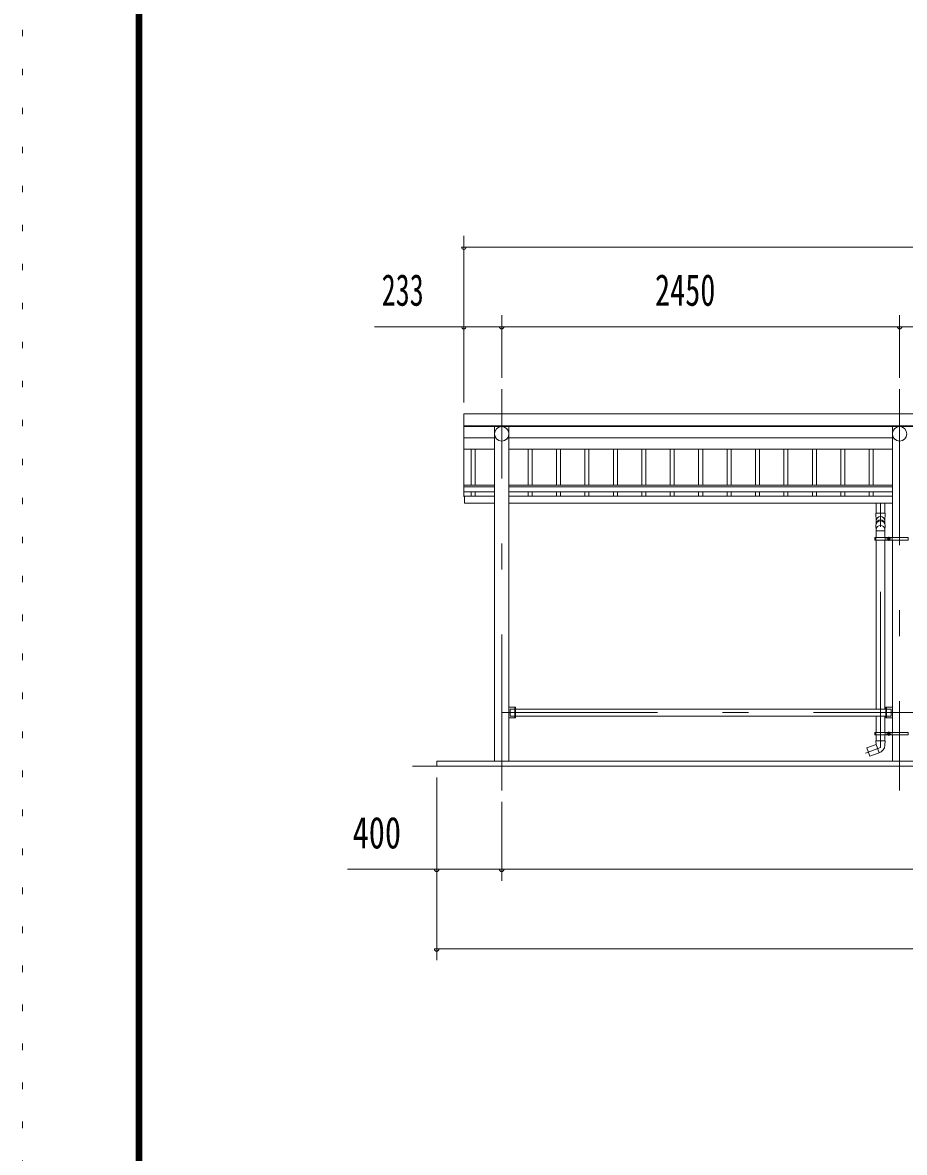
# Model space of a CAD drawing. Units: millimetres, scale not verified. Extents: x -32711 to 32716, y -14700 to 14700.
# Drawn here: x -8864 to -3435, y 750 to 7704 of the extents above; entities that cross this region are included whole.
import ezdxf
from ezdxf.enums import TextEntityAlignment as Align

# ---------------------------------------------------------------- set-up
doc = ezdxf.new("R2010")
doc.units = ezdxf.units.MM
doc.header["$LTSCALE"] = 80
doc.linetypes.add('USER3', pattern=[24, 12, -5, 2, -5])
doc.linetypes.add('USER4', pattern=[3, 0.5, -2.5])
for name, color, linetype, lineweight in [('0-2_1-07BOLD', 7, 'Continuous', 18), ('0-3_1-27CENTER', 3, 'USER3', 18), ('0-4_1-47THIN', 4, 'Continuous', 18), ('0-5_1-57DIM', 3, 'Continuous', 18), ('0-C_F-F1PAPER', 5, 'Continuous', 18), ('0-D_F-E_J_ADD', 5, 'USER4', 18)]:
    doc.layers.add(name, color=color, linetype=linetype, lineweight=lineweight)
doc.styles.add('ＭＳ ゴシック', font='')
doc.styles.get('ＭＳ ゴシック').set_extended_font_data('MS Gothic')

msp = doc.modelspace()

# ---------------------------------------------------------------- linework, layer by layer
at = {"layer": '0-2_1-07BOLD'}
for p, q in [((-6147.55, 5221.4), (4518.45, 5221.4)), ((4518.46, 5217.32), (-6147.55, 5217.32)), ((-5959.1, 5217.32), (-5959.1, 3157.54)), ((-5870, 3157.54), (-5870, 5217.32)), ((-3509.09, 4535.54), (-3509.09, 5217.32)), ((-6147.55, 5147.84), (-5959.1, 5147.84)), ((-3509.1, 5147.84), (-5870, 5147.84)), ((-5959.1, 5078.35), (-6147.55, 5078.35)), ((-5870, 5078.35), (-3509.1, 5078.35)), ((-6147.55, 4856.73), (-5959.1, 4856.73)), ((-5959.1, 4846.3), (-6147.55, 4846.3)), ((-5959.09, 4816.69), (-6147.55, 4816.69)), ((-3509.1, 4856.73), (-5870, 4856.73)), ((-5870, 4846.3), (-3509.1, 4846.3)), ((-3509.1, 4816.69), (-5870, 4816.69)), ((-6142.55, 4787.78), (-6147.55, 4787.78)), ((-5870, 4790.36), (-3509.1, 4790.36)), ((-3509.1, 4745.36), (-5870, 4745.36)), ((-3610.06, 4685.74), (-3610.06, 4745.36)), ((-3555.06, 4745.36), (-3555.06, 4685.74)), ((-3611.66, 4527.54), (-3617.76, 4527.54)), ((-3611.66, 4535.54), (-3611.66, 4519.54)), ((-3610.06, 4576.09), (-3555.06, 4576.09)), ((-3553.46, 4519.54), (-3553.46, 4535.54)), ((-3510.71, 4535.54), (-3510.71, 4519.54)), ((-3610.06, 4519.54), (-3610.06, 3478.89)), ((-3555.06, 3478.89), (-3555.06, 4519.54)), ((-3509.11, 4519.54), (-3509.11, 3335.54)), ((-3509.1, 3386.14), (-3509.1, 4517.54)), ((-5830, 3490.54), (-5870, 3490.54)), ((-5833.2, 3490.54), (-5833.2, 3424.54)), ((-5830, 3424.54), (-5830, 3490.54)), ((-5830, 3478.89), (-3549.1, 3478.89)), ((-3549.11, 3490.54), (-3509.09, 3490.54)), ((-3549.11, 3424.54), (-3549.11, 3490.54)), ((-3549.1, 3424.54), (-3549.1, 3490.54)), ((-3545.91, 3424.54), (-3545.91, 3490.54)), ((-3545.9, 3490.54), (-3545.9, 3424.54)), ((-3517.06, 3478.89), (-3517.06, 3436.19)), ((-5830, 3424.54), (-5870, 3424.54)), ((-3549.1, 3436.19), (-5830, 3436.19)), ((-3610.06, 3436.19), (-3610.06, 3335.54)), ((-3555.06, 3335.54), (-3555.06, 3436.19)), ((-3509.09, 3424.54), (-3549.11, 3424.54)), ((-3509.1, 3335.54), (-3509.1, 3370.14)), ((-3617.76, 3327.54), (-3611.66, 3327.54)), ((-3611.66, 3335.54), (-3611.66, 3319.54)), ((-3610.06, 3319.54), (-3610.06, 3282.63)), ((-3555.06, 3282.63), (-3555.06, 3319.54)), ((-3553.46, 3319.54), (-3553.46, 3335.54)), ((-3510.71, 3335.54), (-3510.71, 3319.54)), ((-3509.11, 3319.54), (-3509.11, 3157.54)), ((-3509.1, 3157.54), (-3509.1, 3319.54)), ((-3591.25, 3208.95), (-3610.06, 3260.63)), ((-6464.54, 3127.54), (4835.45, 3127.54))]:
    msp.add_line(p, q, dxfattribs=at)
for points in [[(-6147.55, 4787.78), (-6147.55, 5296.54), (4518.45, 5296.54)], [(-5959.09, 4745.36), (-6142.55, 4745.36), (-6142.55, 4790.36), (-5959.09, 4790.36)], [(-3553.06, 4685.74), (-3612.06, 4685.74), (-3610.06, 4636.07), (-3610.06, 4617.98)], [(-3555.06, 4617.97), (-3555.06, 4636.07), (-3553.06, 4685.74)], [(-3612.06, 4608.87), (-3610.06, 4583.03), (-3610.06, 4535.54)], [(-3555.06, 4535.54), (-3555.06, 4583.03), (-3553.07, 4609)], [(-5833.2, 3436.19), (-5862.05, 3436.19), (-5862.05, 3478.89), (-5833.2, 3478.89)], [(-3545.91, 3478.89), (-3517.05, 3478.89), (-3517.05, 3436.19), (-3545.91, 3436.19)], [(-3611.56, 3282.63), (-3610.06, 3260.63), (-3666.44, 3240.11), (-3647.63, 3188.43), (-3591.53, 3208.85)], [(-3611.56, 3282.63), (-3553.55, 3282.63), (-3555.31, 3256.84)], [(4685.45, 3157.54), (-6314.55, 3157.54), (-6314.55, 3127.54)]]:
    msp.add_lwpolyline(points, dxfattribs=at)
for points in [[(-3412.31, 4519.54), (-3617.76, 4519.54), (-3617.76, 4535.54), (-3412.31, 4535.54)], [(-3537.08, 4530.42), (-3532.08, 4533.31), (-3527.08, 4530.42), (-3527.08, 4524.65), (-3532.08, 4521.77), (-3537.08, 4524.65)], [(-3617.76, 3335.54), (-3412.31, 3335.54), (-3412.31, 3319.54), (-3617.76, 3319.54)], [(-3537.08, 3330.43), (-3532.08, 3333.31), (-3527.08, 3330.43), (-3527.08, 3324.65), (-3532.08, 3321.77), (-3537.08, 3324.65)]]:
    msp.add_lwpolyline(points, close=True, dxfattribs=at)
for centre, radius in [((-5914.55, 5172.78), 44.55), ((-3464.55, 5172.78), 44.55), ((-3532.08, 4527.54), 6.25), ((-3532.08, 4527.54), 4.9), ((-3532.08, 3327.54), 6.25), ((-3532.08, 3327.54), 4.9)]:
    msp.add_circle(centre, radius, dxfattribs=at)
for centre, radius, start, end in [((-5914.55, 5172.09), 44.55, 180, 0), ((-3464.55, 5172.09), 44.55, 180, 0), ((-3582.56, 4636.37), 27.55, 3.55867, 176.44133), ((-3582.56, 4607.16), 29.55, 3.56303, 176.43697), ((-3582.56, 4615.67), 27.55, 3.55867, 176.44133), ((-3582.56, 4582.05), 27.55, 3.55867, 176.44133), ((-3610.19, 3260.59), 55, 289.83269, 356.09424)]:
    msp.add_arc(centre, radius, start, end, dxfattribs=at)
at = {"layer": '0-3_1-27CENTER'}
for p, q in [((-5914.55, 2977.54), (-5914.55, 5447.54)), ((-3464.55, 5447.54), (-3464.55, 2977.54)), ((-3582.56, 3241.38), (-3582.56, 4745.36)), ((-3544.58, 4527.54), (-3519.58, 4527.54)), ((-3532.08, 4540.04), (-3532.08, 4515.04)), ((-5914.55, 3457.54), (4285.45, 3457.54)), ((-3532.08, 3340.04), (-3532.08, 3315.04)), ((-3519.58, 3327.54), (-3544.58, 3327.54)), ((-3582.55, 3241.38), (-3675.82, 3207.43))]:
    msp.add_line(p, q, dxfattribs=at)
at = {"layer": '0-4_1-47THIN'}
for p, q in [((-6102.05, 4856.73), (-6102.05, 5078.35)), ((-6077.05, 5078.35), (-6077.05, 4856.73)), ((-5752.04, 5078.35), (-5752.04, 4856.73)), ((-5727.04, 4856.73), (-5727.04, 5078.35)), ((-5577.04, 4856.73), (-5577.04, 5078.35)), ((-5552.04, 5078.35), (-5552.04, 4856.73)), ((-5402.04, 5078.35), (-5402.04, 4856.73)), ((-5377.04, 4856.73), (-5377.04, 5078.35)), ((-5227.04, 4856.73), (-5227.04, 5078.35)), ((-5202.04, 5078.35), (-5202.04, 4856.73)), ((-5052.04, 5078.35), (-5052.04, 4856.73)), ((-5027.04, 4856.73), (-5027.04, 5078.35)), ((-4877.04, 4856.73), (-4877.04, 5078.35)), ((-4852.04, 5078.35), (-4852.04, 4856.73)), ((-4702.04, 5078.35), (-4702.04, 4856.73)), ((-4677.04, 4856.73), (-4677.04, 5078.35)), ((-4527.04, 4856.73), (-4527.04, 5078.35)), ((-4502.04, 5078.35), (-4502.04, 4856.73)), ((-4352.04, 5078.35), (-4352.04, 4856.73)), ((-4327.04, 4856.73), (-4327.04, 5078.35)), ((-4177.04, 4856.73), (-4177.04, 5078.35)), ((-4152.04, 5078.35), (-4152.04, 4856.73)), ((-4002.04, 5078.35), (-4002.04, 4856.73)), ((-3977.04, 4856.73), (-3977.04, 5078.35)), ((-3827.04, 4856.73), (-3827.04, 5078.35)), ((-3802.04, 5078.35), (-3802.04, 4856.73)), ((-3652.05, 5078.35), (-3652.05, 4856.73)), ((-3627.04, 4856.73), (-3627.04, 5078.35)), ((-6102.05, 4790.36), (-6102.05, 4816.69)), ((-6077.05, 4816.69), (-6077.05, 4790.36)), ((-5752.04, 4816.69), (-5752.04, 4790.36)), ((-5727.04, 4790.36), (-5727.04, 4816.69)), ((-5577.04, 4790.36), (-5577.04, 4816.69)), ((-5552.04, 4816.69), (-5552.04, 4790.36)), ((-5402.04, 4816.69), (-5402.04, 4790.36)), ((-5377.04, 4790.36), (-5377.04, 4816.69)), ((-5227.04, 4790.36), (-5227.04, 4816.69)), ((-5202.04, 4816.69), (-5202.04, 4790.36)), ((-5052.04, 4816.69), (-5052.04, 4790.36)), ((-5027.04, 4790.36), (-5027.04, 4816.69)), ((-4877.04, 4790.36), (-4877.04, 4816.69)), ((-4852.04, 4816.69), (-4852.04, 4790.36)), ((-4702.04, 4816.69), (-4702.04, 4790.36)), ((-4677.04, 4790.36), (-4677.04, 4816.69)), ((-4527.04, 4790.36), (-4527.04, 4816.69)), ((-4502.04, 4816.69), (-4502.04, 4790.36)), ((-4352.04, 4816.69), (-4352.04, 4790.36)), ((-4327.04, 4790.36), (-4327.04, 4816.69)), ((-4177.04, 4790.36), (-4177.04, 4816.69)), ((-4152.04, 4816.69), (-4152.04, 4790.36)), ((-4002.04, 4816.69), (-4002.04, 4790.36)), ((-3977.04, 4790.36), (-3977.04, 4816.69)), ((-3827.04, 4790.36), (-3827.04, 4816.69)), ((-3802.04, 4816.69), (-3802.04, 4790.36)), ((-3652.05, 4816.69), (-3652.05, 4790.36)), ((-3627.04, 4790.36), (-3627.04, 4816.69))]:
    msp.add_line(p, q, dxfattribs=at)
at = {"layer": '0-5_1-57DIM'}
for p, q in [((-6147.55, 5366.54), (-6147.55, 6392.54)), ((-6133.54, 6322.54), (-6161.54, 6322.54)), ((-6147.55, 6322.54), (4518.45, 6322.54)), ((-5914.55, 5517.54), (-5914.55, 5902.54)), ((-3464.55, 5902.54), (-3464.55, 5517.54)), ((-6147.55, 5832.54), (-6697.05, 5832.54)), ((-6133.54, 5832.54), (-6161.54, 5832.54)), ((-6147.55, 5832.54), (-5914.55, 5832.54)), ((-5900.54, 5832.54), (-5928.54, 5832.54)), ((-5914.55, 5832.54), (-3464.55, 5832.54)), ((-3450.55, 5832.54), (-3478.55, 5832.54)), ((-3464.55, 5832.54), (-664.55, 5832.54)), ((-6314.55, 1932.54), (-6314.55, 3057.54)), ((-5914.55, 2907.54), (-5914.55, 2422.54)), ((-6314.55, 2492.54), (-6864.05, 2492.54)), ((-6300.55, 2492.54), (-6328.55, 2492.54)), ((-6314.55, 2492.54), (-5914.55, 2492.54)), ((-5900.54, 2492.54), (-5928.54, 2492.54)), ((-5914.55, 2492.54), (4285.45, 2492.54)), ((-6300.55, 2002.54), (-6328.55, 2002.54)), ((-6314.55, 2002.54), (4685.45, 2002.54))]:
    msp.add_line(p, q, dxfattribs=at)
for centre in [(-6147.54, 6322.54), (-6147.54, 5832.54), (-5914.54, 5832.54), (-3464.55, 5832.54), (-6314.55, 2492.54), (-5914.54, 2492.54), (-6314.55, 2002.54)]:
    msp.add_arc(centre, 14, 180, 0, dxfattribs=at)
at = {"layer": '0-C_F-F1PAPER'}
for points in [[(32016, -14000), (32016, 14140), (-8164, 14140), (-8164, -14000)], [(32012.5, -13996.5), (32012.5, 14136.5), (-8160.5, 14136.5), (-8160.5, -13996.5)], [(32009, -13993), (-8157, -13993), (-8157, 14133), (32009, 14133)], [(32005.5, -13989.5), (32005.5, 14129.5), (-8153.5, 14129.5), (-8153.5, -13989.5)], [(32002, -13986), (-8150, -13986), (-8150, 14126), (32002, 14126)], [(31998.5, -13982.5), (31998.5, 14122.5), (-8146.5, 14122.5), (-8146.5, -13982.5)], [(31995, -13979), (-8143, -13979), (-8143, 14119), (31995, 14119)], [(31991.5, -13975.5), (31991.5, 14115.5), (-8139.5, 14115.5), (-8139.5, -13975.5)], [(31988, -13972), (31988, 14112), (-8136, 14112), (-8136, -13972)], [(31984.5, -13968.5), (31984.5, 14108.5), (-8132.5, 14108.5), (-8132.5, -13968.5)], [(31981, -13965), (-8129, -13965), (-8129, 14105), (31981, 14105)]]:
    msp.add_lwpolyline(points, close=True, dxfattribs=at)
at = {"layer": '0-D_F-E_J_ADD'}
msp.add_lwpolyline([(32716, -14700), (-8864, -14700), (-8864, 14700), (32716, 14700)], close=True, dxfattribs=at)

# ---------------------------------------------------------------- texts
at = {"layer": '0-5_1-57DIM', "color": 7, "style": 'ＭＳ ゴシック'}
for s, width, p in [('233', 0.65, (-6653.24, 5902.54)), ('2450', 0.7, (-4970.53, 5902.54)), ('400', 0.75, (-6832.52, 2562.54))]:
    msp.add_text(s, height=195, dxfattribs=dict(at, width=width)).set_placement(p, align=Align.BOTTOM_LEFT)

doc.saveas('drawing.dxf')
